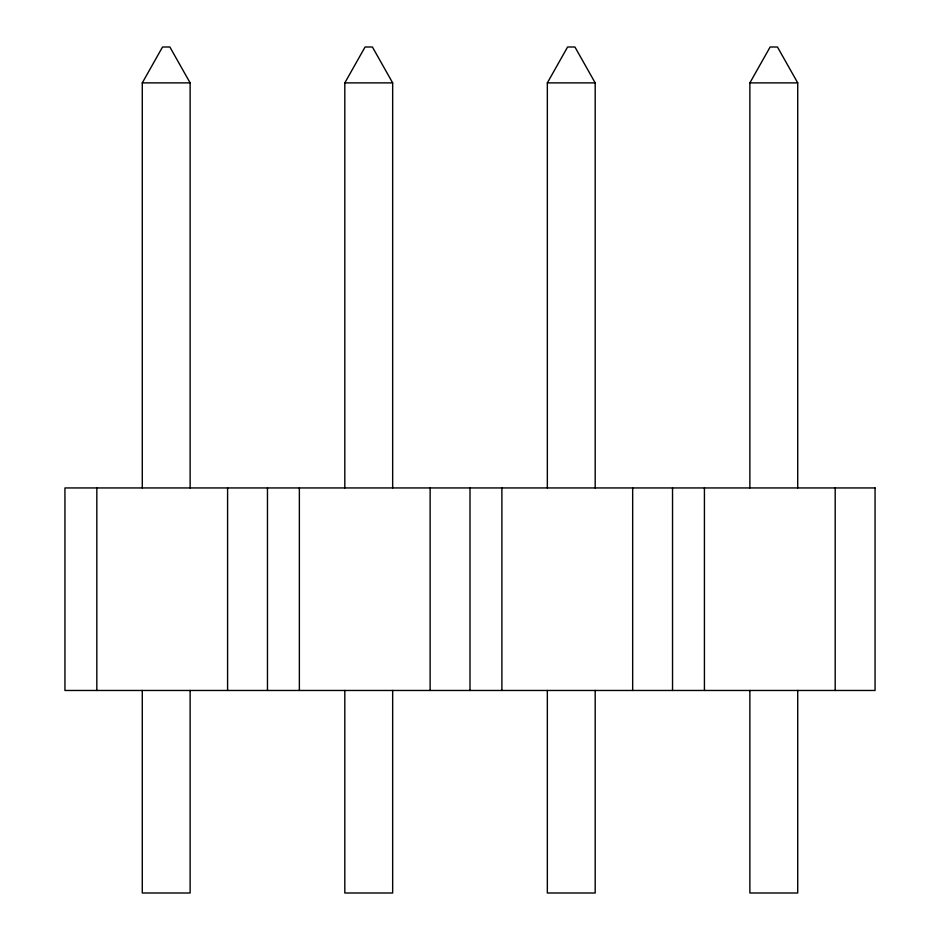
<?xml version="1.0" encoding="UTF-8"?>
<svg xmlns="http://www.w3.org/2000/svg" width="940" height="940" viewBox="0 0 940 940"><rect width="100%" height="100%" fill="white"/><g stroke="black" fill="none" stroke-linecap="round" stroke-linejoin="round"><path stroke-width="1.41" d="M142.281 487.942L142.281 82.885L162.538 47L169.87 47L190.127 82.885L190.127 487.942M344.815 487.942L344.815 82.885L365.072 47L372.404 47L392.662 82.885L392.662 487.942M547.339 487.942L547.339 82.885L567.596 47L574.928 47L595.185 82.885L595.185 487.942M749.873 487.942L749.873 82.885L770.13 47L777.462 47L797.719 82.885L797.719 487.942M142.281 82.885L190.127 82.885M344.815 82.885L392.662 82.885M547.339 82.885L595.185 82.885M749.873 82.885L797.719 82.885M835.19 487.942L835.19 690.465M797.719 690.465L797.719 893L749.873 893L749.873 690.465M704.424 487.942L704.424 690.465M672.535 487.942L672.535 690.465M632.667 487.942L632.667 690.465M595.185 690.465L595.185 893L547.339 893L547.339 690.465M501.889 487.942L501.889 690.465M470 487.942L470 690.465M430.132 487.942L430.132 690.465M392.662 690.465L392.662 893L344.815 893L344.815 690.465M299.367 487.942L299.367 690.465M267.465 487.942L267.465 690.465M227.597 487.942L227.597 690.465M190.127 690.465L190.127 893L142.281 893L142.281 690.465M96.832 487.942L96.832 690.465M875.058 487.942L64.942 487.942L64.942 690.465L875.058 690.465L875.058 487.942"/></g></svg>
